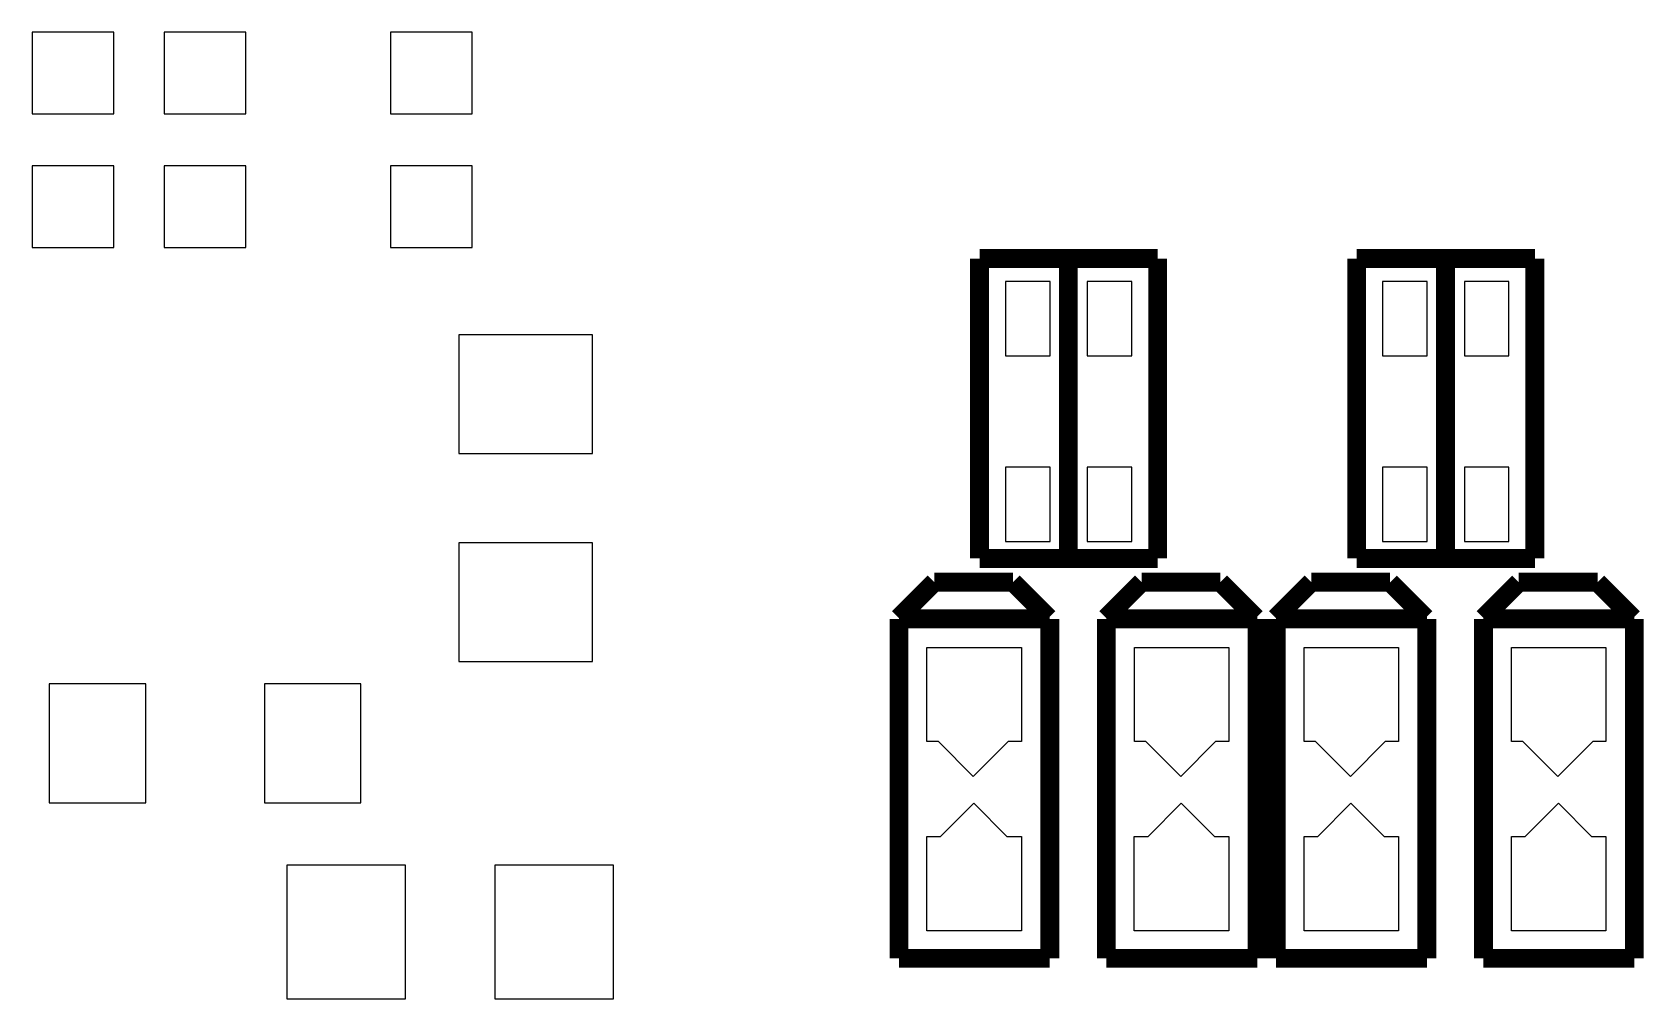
# Model space of a CAD drawing. Extents: x 0 to 100, y -6 to 78.
# Drawn here: x 32.49 to 43.35, y 16.06 to 22.57 of the extents above; entities that cross this region are included whole.
import ezdxf

# ---------------------------------------------------------------- set-up
doc = ezdxf.new("R2010")
doc.units = 0
doc.layers.add('PG_SILKSCREEN_BOTTOM', color=3, linetype='CONTINUOUS')
doc.layers.add('PIN_BOTTOM', color=4, linetype='CONTINUOUS')

msp = doc.modelspace()

# ---------------------------------------------------------------- linework, layer by layer
at = {"layer": 'PG_SILKSCREEN_BOTTOM', "const_width": 0.127}
for points in [[(40.071548, 21.04517), (38.871652, 21.04517)], [(38.871652, 21.04517), (38.871652, 19.025108)], [(39.469314, 19.015202), (39.469314, 21.015198)], [(40.071548, 19.025108), (40.071548, 21.04517)], [(42.611548, 21.04517), (41.411652, 21.04517)], [(41.411652, 21.04517), (41.411652, 19.025108)], [(42.009314, 19.015202), (42.009314, 21.015198)], [(42.611548, 19.025108), (42.611548, 21.04517)], [(38.871652, 19.025108), (40.071548, 19.025108)], [(41.411652, 19.025108), (42.611548, 19.025108)], [(38.566598, 18.865088), (38.326593, 18.625312)], [(39.096696, 18.865088), (38.566598, 18.865088)], [(39.336701, 18.625312), (39.096696, 18.865088)], [(39.963598, 18.865088), (39.723593, 18.625312)], [(40.493696, 18.865088), (39.963598, 18.865088)], [(40.733701, 18.625312), (40.493696, 18.865088)], [(41.106598, 18.865088), (40.866593, 18.625312)], [(41.636696, 18.865088), (41.106598, 18.865088)], [(41.876701, 18.625312), (41.636696, 18.865088)], [(42.503598, 18.865088), (42.263593, 18.625312)], [(43.033696, 18.865088), (42.503598, 18.865088)], [(43.273701, 18.625312), (43.033696, 18.865088)], [(38.3286, 16.3322), (38.3286, 18.6182)], [(38.3286, 18.6182), (39.3446, 18.6182)], [(39.3446, 18.6182), (39.3446, 16.3322)], [(39.7256, 16.3322), (39.7256, 18.6182)], [(39.7256, 18.6182), (40.7416, 18.6182)], [(40.7416, 18.6182), (40.7416, 16.3322)], [(40.8686, 16.3322), (40.8686, 18.6182)], [(40.8686, 18.6182), (41.8846, 18.6182)], [(41.8846, 18.6182), (41.8846, 16.3322)], [(42.2656, 16.3322), (42.2656, 18.6182)], [(42.2656, 18.6182), (43.2816, 18.6182)], [(43.2816, 18.6182), (43.2816, 16.3322)], [(39.3446, 16.3322), (38.3286, 16.3322)], [(40.7416, 16.3322), (39.7256, 16.3322)], [(41.8846, 16.3322), (40.8686, 16.3322)], [(43.2816, 16.3322), (42.2656, 16.3322)]]:
    msp.add_lwpolyline(points, dxfattribs=at)
at = {"layer": 'PIN_BOTTOM'}
for points in [[(32.491045, 22.019133), (33.040955, 22.019133), (33.040955, 22.569043), (32.491045, 22.569043)], [(33.929955, 22.569043), (33.380045, 22.569043), (33.380045, 22.019133), (33.929955, 22.019133)], [(35.453955, 22.569043), (34.904045, 22.569043), (34.904045, 22.019133), (35.453955, 22.019133)], [(32.491045, 21.118957), (33.040955, 21.118957), (33.040955, 21.668867), (32.491045, 21.668867)], [(33.929955, 21.668867), (33.380045, 21.668867), (33.380045, 21.118957), (33.929955, 21.118957)], [(35.453955, 21.668867), (34.904045, 21.668867), (34.904045, 21.118957), (35.453955, 21.118957)], [(39.046518, 20.390244), (39.346518, 20.390244), (39.346518, 20.890344), (39.046518, 20.890344)], [(39.596682, 20.390244), (39.896682, 20.390244), (39.896682, 20.890344), (39.596682, 20.890344)], [(41.586518, 20.390244), (41.886518, 20.390244), (41.886518, 20.890344), (41.586518, 20.890344)], [(42.136682, 20.390244), (42.436682, 20.390244), (42.436682, 20.890344), (42.136682, 20.890344)], [(35.364052, 19.730974), (36.263948, 19.730974), (36.263948, 20.531074), (35.364052, 20.531074)], [(39.046518, 19.140056), (39.346518, 19.140056), (39.346518, 19.640156), (39.046518, 19.640156)], [(39.596682, 19.140056), (39.896682, 19.140056), (39.896682, 19.640156), (39.596682, 19.640156)], [(41.586518, 19.140056), (41.886518, 19.140056), (41.886518, 19.640156), (41.586518, 19.640156)], [(42.136682, 19.140056), (42.436682, 19.140056), (42.436682, 19.640156), (42.136682, 19.640156)], [(35.364052, 18.330926), (36.263948, 18.330926), (36.263948, 19.131026), (35.364052, 19.131026)], [(38.517297, 18.425795), (39.153313, 18.425795), (39.153313, 17.792319), (39.069213, 17.792319), (39.064413, 17.792319), (38.829412, 17.55742), (38.594513, 17.792319), (38.589915, 17.792319), (38.517297, 17.792319)], [(39.914297, 18.425795), (40.550313, 18.425795), (40.550313, 17.792319), (40.466213, 17.792319), (40.461413, 17.792319), (40.226412, 17.55742), (39.991513, 17.792319), (39.986915, 17.792319), (39.914297, 17.792319)], [(41.057297, 18.425795), (41.693313, 18.425795), (41.693313, 17.792319), (41.609213, 17.792319), (41.604413, 17.792319), (41.369412, 17.55742), (41.134513, 17.792319), (41.129915, 17.792319), (41.057297, 17.792319)], [(42.454297, 18.425795), (43.090313, 18.425795), (43.090313, 17.792319), (43.006213, 17.792319), (43.001413, 17.792319), (42.766412, 17.55742), (42.531513, 17.792319), (42.526915, 17.792319), (42.454297, 17.792319)], [(33.255102, 17.37995), (33.255102, 18.18005), (32.605091, 18.18005), (32.605091, 17.37995)], [(34.704934, 17.37995), (34.704934, 18.18005), (34.054923, 18.18005), (34.054923, 17.37995)], [(38.516687, 17.153407), (38.605587, 17.153407), (38.609397, 17.153407), (38.832993, 17.376597), (39.056208, 17.153407), (39.085698, 17.153407), (39.153008, 17.153407), (39.153008, 16.516604), (38.516687, 16.516604)], [(39.913687, 17.153407), (40.002587, 17.153407), (40.006397, 17.153407), (40.229993, 17.376597), (40.453208, 17.153407), (40.482698, 17.153407), (40.550008, 17.153407), (40.550008, 16.516604), (39.913687, 16.516604)], [(41.056687, 17.153407), (41.145587, 17.153407), (41.149397, 17.153407), (41.372993, 17.376597), (41.596208, 17.153407), (41.625698, 17.153407), (41.693008, 17.153407), (41.693008, 16.516604), (41.056687, 16.516604)], [(42.453687, 17.153407), (42.542587, 17.153407), (42.546397, 17.153407), (42.769993, 17.376597), (42.993208, 17.153407), (43.022698, 17.153407), (43.090008, 17.153407), (43.090008, 16.516604), (42.453687, 16.516604)], [(34.205926, 16.959948), (34.205926, 16.060052), (35.006026, 16.060052), (35.006026, 16.959948)], [(35.605974, 16.959948), (35.605974, 16.060052), (36.406074, 16.060052), (36.406074, 16.959948)]]:
    msp.add_lwpolyline(points, close=True, dxfattribs=at)

doc.saveas('drawing.dxf')
